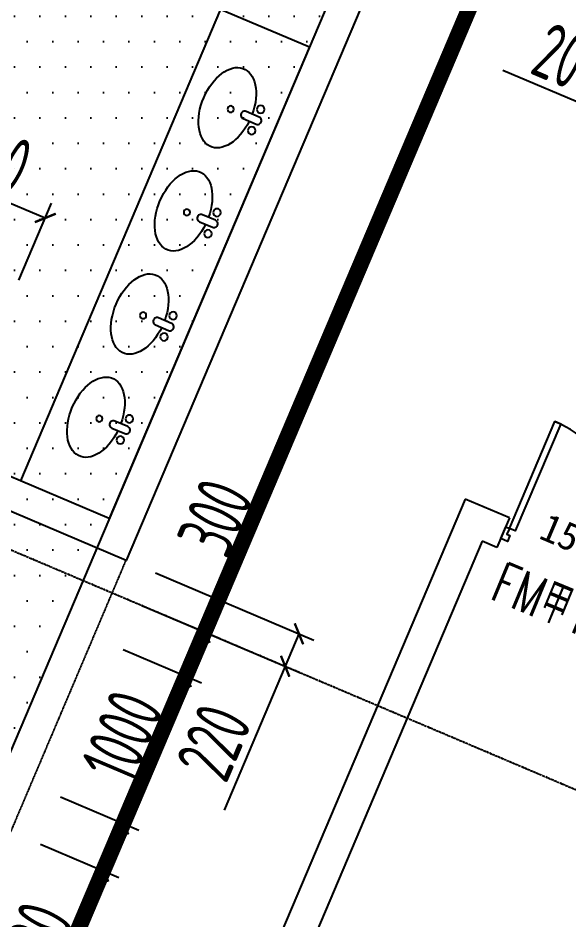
# Model space of a CAD drawing. Extents: x -3523 to 12007717, y -6694179 to 21431.
# Drawn here: x 11966755 to 11970196, y -6437560 to -6431927 of the extents above; entities that cross this region are included whole.
import ezdxf
from ezdxf.enums import TextEntityAlignment as Align

# ---------------------------------------------------------------- set-up
doc = ezdxf.new("R2010")
doc.units = 0
doc.header["$LTSCALE"] = 10
doc.header["$MEASUREMENT"] = 0
for name, pattern in [('A3-RG-axis-100$0$CENTER', [2, 1.25, -0.25, 0.25, -0.25]), ('A3-RI-4F$0$DASH', [0.35, 0.25, -0.1]), ('DASHED2', [0.375, 0.25, -0.125])]:
    doc.linetypes.add(name, pattern=pattern)
for name, color, linetype in [('A-CLOD', 200, 'Continuous'), ('A3-RB-4F-100$0$A-DIMS-100', 1, 'Continuous'), ('A3-RG-axis-100$0$A-GRID', 1, 'A3-RG-axis-100$0$CENTER'), ('A3-RI-4F$0$A-DOOR', 32, 'Continuous'), ('A3-RI-4F$0$A-HATCH', 8, 'Continuous'), ('A3-RI-4F$0$A-WALL', 7, 'Continuous'), ('A3-RX-3F$0$A-FIXT', 55, 'Continuous'), ('A3-SYMB-4F-100$0$A-SYMB-DOOR', 3, 'Continuous'), ('A3-SYMB-4F-100$0$A-SYMB-DOOR1', 3, 'Continuous'), ('A3-SYMB-4F-100$0$A-SYMB-DOOR2', 3, 'Continuous'), ('A3-SYMB-4F-100$0$A-SYMB-DOOR3', 3, 'Continuous')]:
    doc.layers.add(name, color=color, linetype=linetype)
doc.layers.add('A3-RI-4F$0$临时层', color=140, linetype='Continuous', plot=False)
doc.styles.add('A3-RB-4F-100$0$XD2008', font='xd-hzs.shx', dxfattribs={"width": 0.7, "bigfont": 'xd-hztxt.shx'})
doc.styles.add('A3-RI-4F$0$Standard', font='')
doc.styles.add('A3-SYMB-4F-100$0$ECADI-TXT', font='simplex.shx', dxfattribs={"bigfont": 'hztxt.shx'})
doc.styles.get('A3-RI-4F$0$Standard').set_extended_font_data('SimSun')
doc.dimstyles.new('A3-RB-4F-100$0$XD100$0', dxfattribs={"dimscale": 100, "dimtxt": 3.5, "dimasz": 1, "dimexe": 1, "dimexo": 2, "dimgap": 0.5, "dimtad": 1, "dimdec": 0, "dimdsep": 46, "dimtxsty": 'A3-RB-4F-100$0$XD2008', "dimblk1": 'A3-RB-4F-100$0$_ARCHTICK', "dimblk2": 'A3-RB-4F-100$0$_ARCHTICK', "dimsah": 1, "dimcen": 2.5, "dimclrt": 4, "dimaunit": 1, "dimadec": 0, "dimazin": 0, "dimtfac": 1, "dimtdec": 0, "dimtix": 1, "dimtmove": 0, "dimatfit": 3, "dimfxl": 0, "dimtolj": 1, "dimtzin": 0, "dimarcsym": 0})

# ---------------------------------------------------------------- blocks, each defined once
blk = doc.blocks.new('A3-RI-4F$0$J-双扇门-1500')
for points in [[(25, 80), (25, 805), (65, 805), (65, 80)], [(1475, 80), (1475, 805), (1435, 805), (1435, 80)], [(0, 80), (25, 80), (25, 40), (45, 40), (45, 0), (0, 0)], [(1500, 80), (1475, 80), (1475, 40), (1455, 40), (1455, 0), (1500, 0)]]:
    blk.add_lwpolyline(points, close=True)
for centre, start, end in [((25, 80), 0, 90), ((1475, 80), 90, 180)]:
    blk.add_arc(centre, 725, start, end)
at = {"layer": 'Defpoints', "style": 'A3-RI-4F$0$Standard'}
blk.add_text('1500', height=175, rotation=360, dxfattribs=at).set_placement((210.4, 93.8))
blk = doc.blocks.new('A3-RI-4F')
at = {"layer": 'A3-RI-4F$0$A-HATCH'}
h = blk.add_hatch(dxfattribs=at)
h.set_pattern_fill('DOTS', color=256, scale=100, style=0)
h.set_pattern_definition([(0, (0, 0), (79.375, 158.75), [0, -158.75])])
h.paths.add_polyline_path([(11965225.4, -6428479.7), (11969367.7, -6430238), (11964964.2, -6440612.1), (11960821.9, -6438853.8), (11962802.3, -6434188.3), (11963100, -6434331.4), (11963536.5, -6433303.2), (11963232.7, -6433174.3)])
at = {"layer": 'A3-RI-4F$0$A-DOOR', "linetype": 'A3-RI-4F$0$DASH'}
blk.add_line((11966711.2, -6437008.2), (11967430.1, -6435314.5), dxfattribs=at)
at = {"layer": 'A3-RI-4F$0$A-HATCH'}
blk.add_lwpolyline([(11965225.4, -6428479.7), (11969367.7, -6430238), (11964964.2, -6440612.1), (11960821.9, -6438853.8), (11962802.3, -6434188.3), (11963100, -6434331.4), (11963536.5, -6433303.2), (11963232.7, -6433174.3)], close=True, dxfattribs=at)
at = {"layer": 'A3-RI-4F$0$A-WALL'}
for p, q in [((11969669, -6430040), (11967430.1, -6435314.5)), ((11966825.6, -6431364.2), (11968574.5, -6432106.6)), ((11968574.5, -6432106.6), (11967324.2, -6435052.2)), ((11967324.2, -6435052.2), (11966311.6, -6434622.4)), ((11967430.1, -6435314.5), (11966233.5, -6434806.5)), ((11969548.1, -6434931.6), (11966805.2, -6441393.5)), ((11969824.3, -6435048.8), (11969548.1, -6434931.6)), ((11969824.3, -6435048.8), (11969746.1, -6435232.9)), ((11969654.1, -6435193.8), (11967778.6, -6439612.2)), ((11969746.1, -6435232.9), (11969654.1, -6435193.8))]:
    blk.add_line(p, q, dxfattribs=at)
at = {"layer": 'A3-RI-4F$0$临时层'}
blk.add_lwpolyline([(11966267.4, -6443044.6, 0.41421), (11962664.9, -6434128.2), (11958568.6, -6432389.4)], format="xyb", dxfattribs=at)
at = {"layer": 'A3-RI-4F$0$A-DOOR', "rotation": 337.0000000043289}
blk.add_blockref('A3-RI-4F$0$J-双扇门-1500', (11969769.6, -6435177.7), dxfattribs=at)
blk = doc.blocks.new('A3-RG-axis-100')
at = {"layer": 'A3-RG-axis-100$0$A-GRID'}
blk.add_line((11906717.6, -6409782.5), (11989058.9, -6444734.3), dxfattribs=at)
blk = doc.blocks.new('A3-SYMB-4F-100$0$ECADI-TAG-DOOR')
at = {"layer": 'A3-SYMB-4F-100$0$A-SYMB-DOOR', "style": 'A3-SYMB-4F-100$0$ECADI-TXT', "width": 0.7}
for tag, p in [('门窗主编号1', (-6.414, 7.257)), ('门窗主编号2', (2.085, 7.257))]:
    blk.add_attdef(tag, p, '', height=2.5, dxfattribs=at)
at = {"layer": 'A3-SYMB-4F-100$0$A-SYMB-DOOR', "style": 'A3-SYMB-4F-100$0$ECADI-TXT', "width": 0.7, "flags": 1}
for tag, p in [('洞口尺寸(宽X高)', (-6.416, 1.62)), ('备注', (-6.394, -1.213))]:
    blk.add_attdef(tag, p, '', height=2.5, dxfattribs=at)
at = {"layer": 'A3-SYMB-4F-100$0$A-SYMB-DOOR1', "style": 'A3-SYMB-4F-100$0$ECADI-TXT', "width": 0.7}
blk.add_attdef('门窗辅编号1', (-6.414, 4.413), '', height=2.5, dxfattribs=at)
at = {"layer": 'A3-SYMB-4F-100$0$A-SYMB-DOOR2', "style": 'A3-SYMB-4F-100$0$ECADI-TXT', "width": 0.7}
blk.add_attdef('门窗辅编号2', (-2.861, 4.413), '', height=2.5, dxfattribs=at)
at = {"layer": 'A3-SYMB-4F-100$0$A-SYMB-DOOR3', "style": 'A3-SYMB-4F-100$0$ECADI-TXT', "width": 0.7}
blk.add_attdef('门窗辅编号3', (2.323, 4.413), '', height=2.5, dxfattribs=at)
blk = doc.blocks.new('A3-SYMB-4F-100')
at = {"layer": 'A3-SYMB-4F-100$0$A-SYMB-DOOR'}
ref = blk.add_blockref('A3-SYMB-4F-100$0$ECADI-TAG-DOOR', (11970636.8, -6436728.2), dxfattribs=dict(at, xscale=99.99999999997296, yscale=100, zscale=100, rotation=337.5444874613591))
ref.add_attrib('门窗主编号1', 'FM甲1524', dxfattribs={"height": 250, "rotation": 337.5445, "style": 'A3-SYMB-4F-100$0$ECADI-TXT', "width": 0.7}).set_placement((11970702.4, -6435967.1), align=Align.RIGHT)
blk = doc.blocks.new('A3-RB-4F-100$0$_ARCHTICK')
at = {"color": 0, "linetype": 'ByBlock', "const_width": 0.15}
blk.add_lwpolyline([(-0.5, -0.5), (0.5, 0.5)], dxfattribs=at)
blk = doc.blocks.new('*D2951')
at = {"layer": 'A3-RB-4F-100$0$A-DIMS-100', "color": 0, "lineweight": -2}
for p, q in [((11970546.8, -6432578.9), (11969782.8, -6432254.5)), ((11970407.7, -6432906.4), (11970585.8, -6432486.8)), ((11970730.9, -6432657), (11970546.8, -6432578.9)), ((11970591.8, -6432984.6), (11970770, -6432565))]:
    blk.add_line(p, q, dxfattribs=at)
at = {"layer": 'Defpoints', "color": 0}
for p in [(11970730.9, -6432657), (11970329.6, -6433090.5), (11970513.7, -6433168.7)]:
    blk.add_point(p, dxfattribs=at)
at = {"layer": 'A3-RB-4F-100$0$A-DIMS-100', "color": 0, "lineweight": -2, "xscale": 100, "yscale": 100, "zscale": 100}
for p, rotation in [((11970546.8, -6432578.9), 156.9989905460444), ((11970730.9, -6432657), 336.9989905460444)]:
    blk.add_blockref('A3-RB-4F-100$0$_ARCHTICK', p, dxfattribs=dict(at, rotation=rotation))
at = {"layer": 'A3-RB-4F-100$0$A-DIMS-100', "color": 4, "insert": (11970206.7, -6432190), "char_height": 350, "attachment_point": 5, "rotation": 336.999, "style": 'A3-RB-4F-100$0$XD2008'}
blk.add_mtext('\\A1;200', dxfattribs=at)
blk = doc.blocks.new('*D3049')
at = {"layer": 'A3-RB-4F-100$0$A-DIMS-100', "color": 0, "lineweight": -2}
for p, q in [((11965932.5, -6433212.2), (11966136.5, -6432731.6)), ((11966097.4, -6432823.7), (11966925.9, -6433175.3)), ((11966761, -6433563.8), (11966965, -6433083.3))]:
    blk.add_line(p, q, dxfattribs=at)
at = {"layer": 'Defpoints', "color": 0}
for p in [(11966925.9, -6433175.3), (11965854.4, -6433396.3), (11966682.8, -6433747.9)]:
    blk.add_point(p, dxfattribs=at)
at = {"layer": 'A3-RB-4F-100$0$A-DIMS-100', "color": 0, "lineweight": -2, "xscale": 100, "yscale": 100, "zscale": 100}
for p, rotation in [((11966097.4, -6432823.7), 156.9999978872653), ((11966925.9, -6433175.3), 336.9999978872653)]:
    blk.add_blockref('A3-RB-4F-100$0$_ARCHTICK', p, dxfattribs=dict(at, rotation=rotation))
at = {"layer": 'A3-RB-4F-100$0$A-DIMS-100', "color": 4, "insert": (11966599.6, -6432792.4), "char_height": 350, "attachment_point": 5, "rotation": 337, "style": 'A3-RB-4F-100$0$XD2008'}
blk.add_mtext('\\A1;900', dxfattribs=at)
blk = doc.blocks.new('*D3053')
at = {"layer": 'A3-RB-4F-100$0$A-DIMS-100', "color": 0, "lineweight": -2}
for p, q in [((11967020.3, -6436791.8), (11967509.7, -6436999.5)), ((11967417.7, -6436960.4), (11967292.6, -6437255)), ((11966895.3, -6437086.3), (11967384.7, -6437294.1)), ((11967292.6, -6437255), (11966929.3, -6438111.1))]:
    blk.add_line(p, q, dxfattribs=at)
at = {"layer": 'Defpoints', "color": 0}
for p in [(11966836.2, -6436713.6), (11966711.2, -6437008.2), (11967417.7, -6436960.4)]:
    blk.add_point(p, dxfattribs=at)
at = {"layer": 'A3-RB-4F-100$0$A-DIMS-100', "color": 0, "lineweight": -2, "xscale": 100, "yscale": 100, "zscale": 100}
for p, rotation in [((11967417.7, -6436960.4), 67.00000000005575), ((11967292.6, -6437255), 247.0000000000557)]:
    blk.add_blockref('A3-RB-4F-100$0$_ARCHTICK', p, dxfattribs=dict(at, rotation=rotation))
at = {"layer": 'A3-RB-4F-100$0$A-DIMS-100', "color": 4, "insert": (11966864.8, -6437687.2), "char_height": 350, "attachment_point": 5, "rotation": 67, "style": 'A3-RB-4F-100$0$XD2008'}
blk.add_mtext('\\A1;320', dxfattribs=at)
blk = doc.blocks.new('*D3054')
at = {"layer": 'A3-RB-4F-100$0$A-DIMS-100', "color": 0, "lineweight": -2}
for p, q in [((11967411.1, -6435871.3), (11967900.5, -6436079)), ((11967417.7, -6436960.4), (11967808.4, -6436039.9)), ((11967020.3, -6436791.8), (11967509.7, -6436999.5))]:
    blk.add_line(p, q, dxfattribs=at)
at = {"layer": 'Defpoints', "color": 0}
for p in [(11967227, -6435793.1), (11967808.4, -6436039.9), (11966836.2, -6436713.6)]:
    blk.add_point(p, dxfattribs=at)
at = {"layer": 'A3-RB-4F-100$0$A-DIMS-100', "color": 0, "lineweight": -2, "xscale": 100, "yscale": 100, "zscale": 100}
for p, rotation in [((11967808.4, -6436039.9), 67.00000000011939), ((11967417.7, -6436960.4), 247.0000000001194)]:
    blk.add_blockref('A3-RB-4F-100$0$_ARCHTICK', p, dxfattribs=dict(at, rotation=rotation))
at = {"layer": 'A3-RB-4F-100$0$A-DIMS-100', "color": 4, "insert": (11967405.9, -6436412.3), "char_height": 350, "attachment_point": 5, "rotation": 67, "style": 'A3-RB-4F-100$0$XD2008'}
blk.add_mtext('\\A1;1000', dxfattribs=at)
blk = doc.blocks.new('*D3055')
at = {"layer": 'A3-RB-4F-100$0$A-DIMS-100', "color": 0, "lineweight": -2}
for p, q in [((11967925.6, -6435763.8), (11968335.9, -6434797.2)), ((11967528.3, -6435595.1), (11968017.7, -6435802.8)), ((11967808.4, -6436039.9), (11967925.6, -6435763.8)), ((11967411.1, -6435871.3), (11967900.5, -6436079))]:
    blk.add_line(p, q, dxfattribs=at)
at = {"layer": 'Defpoints', "color": 0}
for p in [(11967344.2, -6435517), (11967925.6, -6435763.8), (11967227, -6435793.1)]:
    blk.add_point(p, dxfattribs=at)
at = {"layer": 'A3-RB-4F-100$0$A-DIMS-100', "color": 0, "lineweight": -2, "xscale": 100, "yscale": 100, "zscale": 100}
for p, rotation in [((11967925.6, -6435763.8), 67.00000279485897), ((11967808.4, -6436039.9), 247.0000027948589)]:
    blk.add_blockref('A3-RB-4F-100$0$_ARCHTICK', p, dxfattribs=dict(at, rotation=rotation))
at = {"layer": 'A3-RB-4F-100$0$A-DIMS-100', "color": 4, "insert": (11967986.2, -6435045.3), "char_height": 350, "attachment_point": 5, "rotation": 67, "style": 'A3-RB-4F-100$0$XD2008'}
blk.add_mtext('\\A1;300', dxfattribs=at)
blk = doc.blocks.new('*D3056')
at = {"layer": 'A3-RB-4F-100$0$A-DIMS-100', "color": 0, "lineweight": -2}
for p, q in [((11967614.2, -6435392.6), (11968601.7, -6435811.8)), ((11967528.3, -6435595.1), (11968515.7, -6436014.3)), ((11968509.7, -6435772.7), (11968423.7, -6435975.2)), ((11968423.7, -6435975.2), (11968042.2, -6436873.9))]:
    blk.add_line(p, q, dxfattribs=at)
at = {"layer": 'Defpoints', "color": 0}
for p in [(11967430.1, -6435314.5), (11967344.2, -6435517), (11968509.7, -6435772.7)]:
    blk.add_point(p, dxfattribs=at)
at = {"layer": 'A3-RB-4F-100$0$A-DIMS-100', "color": 0, "lineweight": -2, "xscale": 100, "yscale": 100, "zscale": 100}
for p, rotation in [((11968509.7, -6435772.7), 66.99999999981473), ((11968423.7, -6435975.2), 246.9999999998147)]:
    blk.add_blockref('A3-RB-4F-100$0$_ARCHTICK', p, dxfattribs=dict(at, rotation=rotation))
at = {"layer": 'A3-RB-4F-100$0$A-DIMS-100', "color": 4, "insert": (11967977.7, -6436450), "char_height": 350, "attachment_point": 5, "rotation": 67, "style": 'A3-RB-4F-100$0$XD2008'}
blk.add_mtext('\\A1;220', dxfattribs=at)
blk = doc.blocks.new('A3-RX-3F$0$J-手盆-528x388-b')
for p, q in [((-24, -112), (-24, -24)), ((24, -24), (24, -112))]:
    blk.add_line(p, q)
for centre, radius in [((-72, -34), 24), ((72, -34), 24), ((0, -207), 20)]:
    blk.add_circle(centre, radius)
at = {"extrusion": (0, 0, -1)}
for centre, start_param, end_param in [((0, -24), 5.497787, 8.63938), ((0, -112), 2.356194, 5.497787)]:
    blk.add_ellipse(centre, major_axis=(-17, 17), ratio=1, start_param=start_param, end_param=end_param, dxfattribs=at)
blk.add_ellipse((0, -230), major_axis=(-264, 0), ratio=0.606061, start_param=4.803424, end_param=10.90454)
blk = doc.blocks.new('A3-RX-3F')
at = {"layer": 'A3-RX-3F$0$A-FIXT'}
blk.add_line((11966771.9, -6434817.8), (11968022.2, -6431872.2), dxfattribs=at)
at = {"layer": 'A3-RX-3F$0$A-FIXT', "xscale": -1, "rotation": 246.9999999962618}
for p in [(11968274, -6432576.5), (11968000.5, -6433220.9), (11967727, -6433865.2), (11967453.5, -6434509.6)]:
    blk.add_blockref('A3-RX-3F$0$J-手盆-528x388-b', p, dxfattribs=at)
blk = doc.blocks.new('A3-RB-4F-100')
at = {"layer": 'A3-RB-4F-100$0$A-DIMS-100'}
for base, p1, p2, angle, picture, middle in [((11970730.9, -6432657), (11970329.6, -6433090.5), (11970513.7, -6433168.7), 336.999, '*D2951', (11970118.7, -6432397.2)), ((11967925.6, -6435763.8), (11967227, -6435793.1), (11967344.2, -6435517), 67, '*D3055', (11968193.3, -6435133.2)), ((11968509.7, -6435772.7), (11967344.2, -6435517), (11967430.1, -6435314.5), 67, '*D3056', (11968184.8, -6436537.9)), ((11967417.7, -6436960.4), (11966711.2, -6437008.2), (11966836.2, -6436713.6), 67, '*D3053', (11967071.9, -6437775.1))]:
    dim = blk.add_linear_dim(base=base, p1=p1, p2=p2, angle=angle, dimstyle='A3-RB-4F-100$0$XD100$0', override={"dimasz": 1, "dimadec": 3}, dxfattribs=at)
    dim.commit()
    dim.dimension.update_dxf_attribs({"geometry": picture, "text_midpoint": middle, "dimtype": 129})
for p1, p2, distance, picture, middle in [((11965854.4, -6433396.3), (11966682.8, -6433747.9), 622, '*D3049', (11966599.6, -6432792.4)), ((11966836.2, -6436713.6), (11967227, -6435793.1), -631.7, '*D3054', (11967405.9, -6436412.3))]:
    dim = blk.add_aligned_dim(p1=p1, p2=p2, distance=distance, dimstyle='A3-RB-4F-100$0$XD100$0', override={"dimasz": 1, "dimadec": 3}, dxfattribs=at)
    dim.commit()
    dim.dimension.update_dxf_attribs({"geometry": picture, "text_midpoint": middle})

msp = doc.modelspace()

# ---------------------------------------------------------------- linework, layer by layer
at = {"layer": 'A-CLOD', "linetype": 'DASHED2', "const_width": 100}
msp.add_lwpolyline([(11959917.9, -6438727.1), (11964444, -6428064.4, -0.414214), (11965230.7, -6427746.5), (11969839.8, -6429703, -0.414214), (11970157.7, -6430489.7), (11965631.6, -6441152.5, -0.414214), (11964844.9, -6441470.4), (11960235.8, -6439513.9, -0.414214)], format="xyb", close=True, dxfattribs=at)

# ---------------------------------------------------------------- block references
for name in ['A3-RB-4F-100', 'A3-RI-4F', 'A3-RG-axis-100', 'A3-SYMB-4F-100', 'A3-RX-3F']:
    msp.add_blockref(name, (0, 0))

doc.saveas('drawing.dxf')
